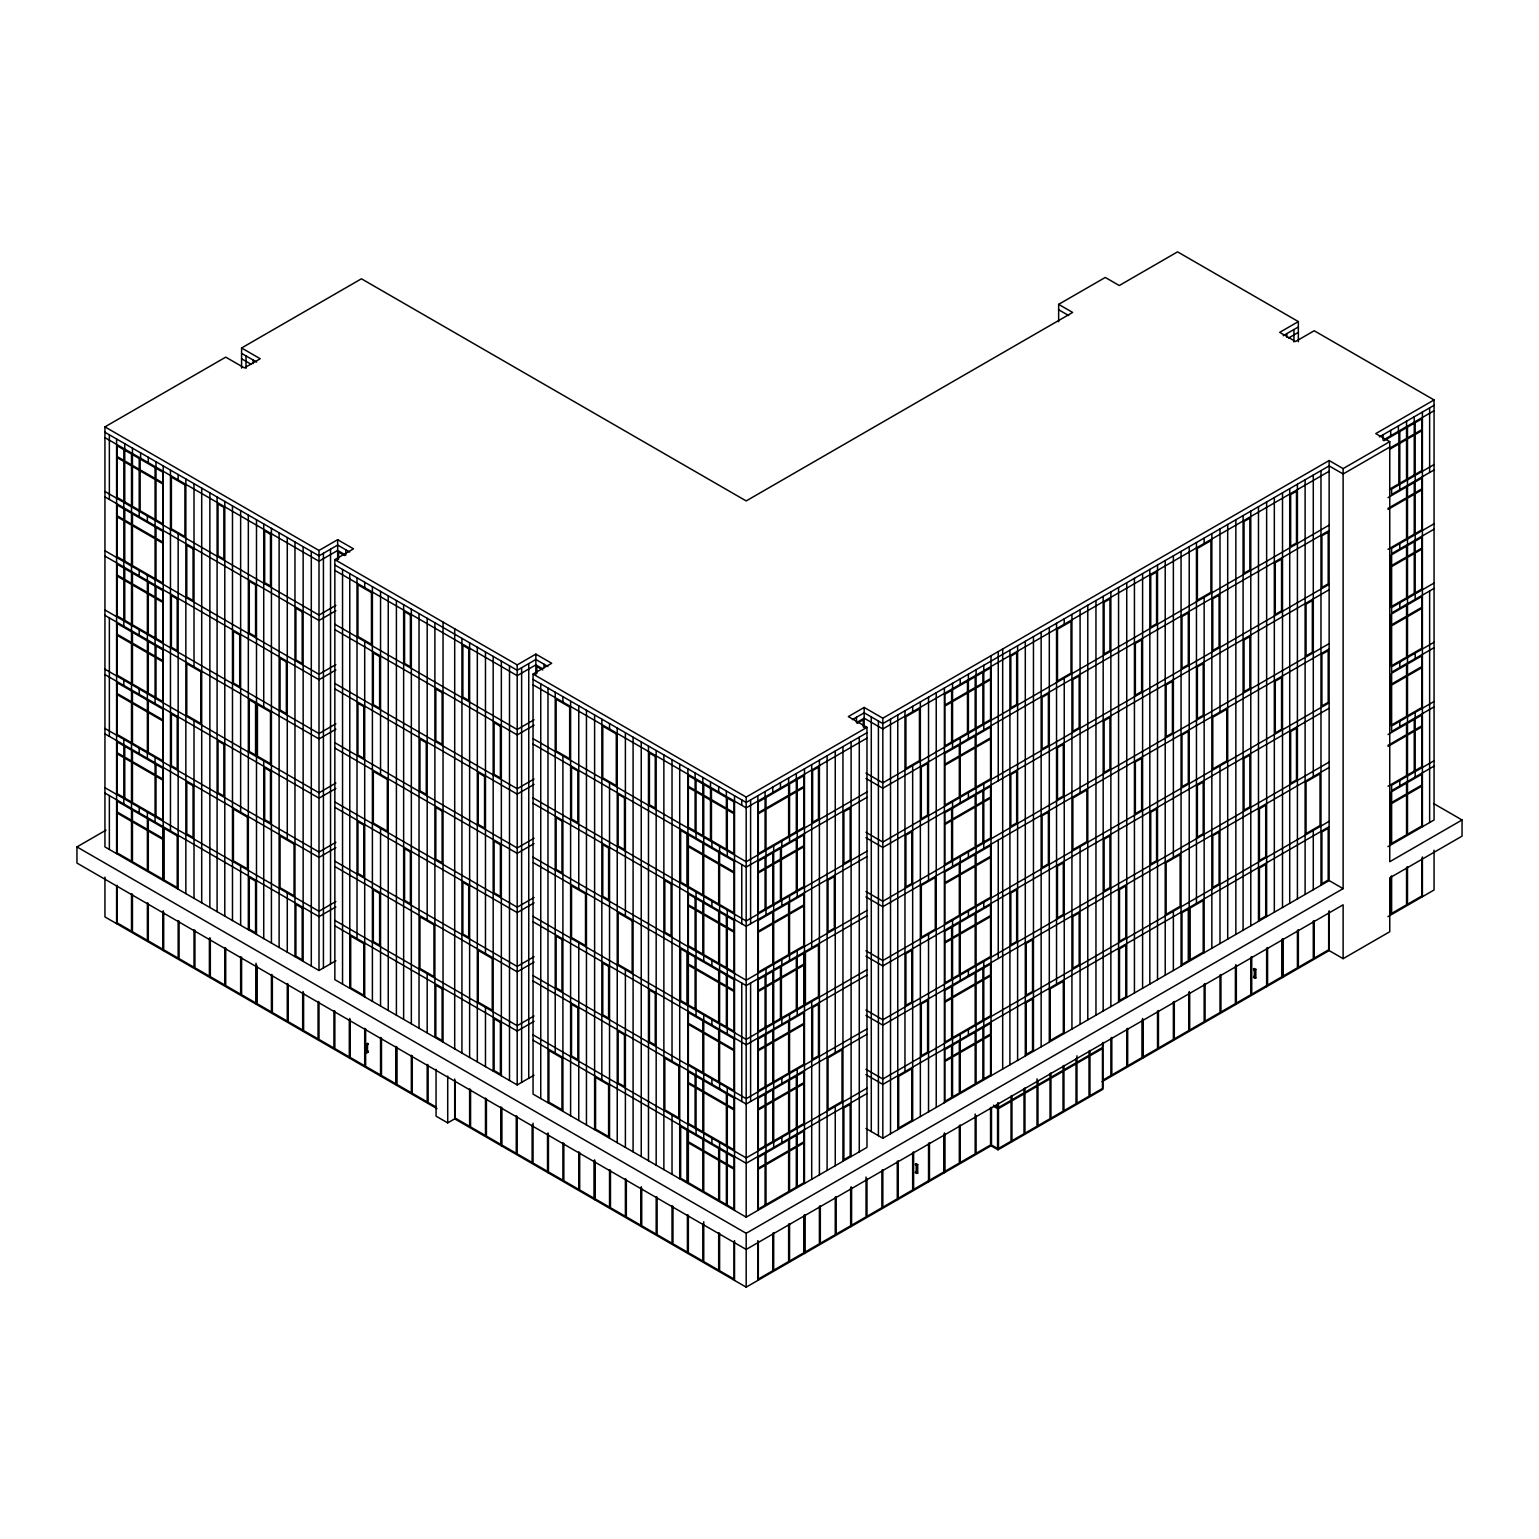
<?xml version="1.0" encoding="UTF-8"?>
<svg xmlns="http://www.w3.org/2000/svg" width="1539" height="1539" viewBox="0 0 1539 1539"><rect width="100%" height="100%" fill="white"/><g stroke="black" fill="none" stroke-linecap="round" stroke-linejoin="round"><path stroke-width="1.5" d="M335.868 960.759L318.996 970.493L104.941 846.912L104.941 426.88L225.714 357.144L244.374 367.898L260.226 358.76L241.585 347.987L241.585 368.11M241.585 347.987L361.434 278.79L746.184 500.925L1072.645 312.436L1058.64 304.356L1058.64 321.728M104.941 426.88L318.996 550.462L337.657 539.689L353.508 548.846L334.848 559.619L334.848 979.65L517.2 1084.937L534.071 1075.184M335.868 605.346L318.996 615.081L104.941 491.499M335.868 610.714L318.996 620.467L104.941 496.885M335.868 664.579L318.996 674.313L104.941 550.731M335.868 669.965L318.996 679.699L104.941 556.118M1102.039 1081.686L1329.138 950.583L1343.124 958.662L1343.124 904.797L746.184 1249.437L76.95 863.071L76.95 846.912L106.018 830.137M1058.64 304.356L1105.291 277.443L1119.276 285.523L1177.566 251.857L1298.358 321.593L1298.358 341.735M335.868 723.811L318.996 733.545L104.941 609.963M335.868 729.197L318.996 738.932L104.941 615.35M334.848 559.619L517.2 664.886L535.861 654.113L551.712 663.271L533.052 674.044L533.052 1094.094L746.184 1217.137L866.976 1147.401L866.976 727.351L848.316 716.597L864.168 707.44L882.828 718.213L1329.138 460.527L1343.124 468.606L1389.755 441.674L1389.755 861.725L1462.05 819.979L1462.05 836.139L1389.755 877.884L1389.755 931.73L1343.124 958.662M335.868 783.043L318.996 792.797L104.941 669.196M335.868 788.43L318.996 798.183L104.941 674.582M534.071 719.771L517.2 729.505L334.848 624.238M534.071 725.158L517.2 734.892L334.848 629.624M335.868 842.275L318.996 852.029L104.941 728.447M335.868 847.662L318.996 857.415L104.941 733.834M1298.358 321.593L1279.698 332.366L1295.549 341.523L1314.21 330.75L1434.059 399.948L1434.059 819.979L1387.947 846.623M1283.257 335.694L1298.358 326.98M1288.585 338.003L1298.358 332.366M534.071 779.003L517.2 788.757L334.848 683.47M534.071 784.39L517.2 794.143L334.848 688.856M335.868 901.527L318.996 911.261L104.941 787.679M335.868 906.913L318.996 916.648L104.941 793.066M534.071 838.236L517.2 847.989L334.848 742.702M534.071 843.622L517.2 853.376L334.848 748.089M534.071 897.487L517.2 907.221L334.848 801.954M534.071 902.874L517.2 912.608L334.848 807.321M852.394 719.617L864.168 712.826L882.828 723.58L1329.138 465.913L1343.124 473.993L1389.755 447.06M857.242 723.272L863.244 719.829L863.244 726.87M533.052 674.044L746.184 797.087L866.976 727.351M1434.059 399.948L1375.77 433.613L1389.755 441.674M866.976 732.737L746.184 802.473L533.052 679.43M1379.386 436.903L1434.059 405.334M866.976 738.124L746.184 807.86L533.052 684.817M1329.138 471.3L882.828 728.967L864.168 718.213L856.473 722.637L856.473 717.27M1384.927 439.096L1434.059 410.721M1383.927 440.731L1406.55 427.688L1406.55 438.442L1389.525 448.272M1389.525 449.35L1406.55 439.519L1406.55 479.379L1389.525 489.21M365.993 1044.058L368.244 1043.634L367.494 1044.923L365.993 1044.058L365.993 1052.676L368.244 1052.253L367.494 1050.945L368.244 1052.253M368.244 1043.634L366.744 1044.5L366.744 1053.099M365.993 1052.676L368.244 1051.387M534.071 956.719L517.2 966.454L334.848 861.186M534.071 962.106L517.2 971.84L334.848 866.572M866.976 791.989L746.184 861.725L533.052 738.662M1329.138 525.145L882.828 782.832L865.957 773.078M1434.059 464.566L1391.622 489.075L1391.622 494.461L1434.059 469.953M866.976 797.356L746.184 867.111L533.052 744.049M1329.138 530.532L882.828 788.218L865.957 778.465M1388.043 497.597L1406.55 486.92L1406.55 497.693L1388.043 508.37M1388.043 509.447L1406.55 498.771L1406.55 538.612L1388.043 549.308M534.071 1015.952L517.2 1025.705L334.848 920.418M534.071 1021.338L517.2 1031.072L334.848 925.805M866.976 851.221L746.184 920.957L533.052 797.914M1329.138 584.378L882.828 842.064L865.957 832.31M1434.059 523.799L1391.622 548.307L1391.622 553.694L1434.059 529.185M866.976 856.607L746.184 926.343L533.052 803.281M1329.138 589.764L882.828 847.45L865.957 837.697M436.056 1069.336L436.056 1116.16L447.714 1122.893L454.698 1118.853L746.184 1287.143L991.02 1145.786L998.022 1149.825L1102.944 1089.246L1102.944 1042.422M866.976 910.453L746.184 980.189L533.052 857.146M1329.138 643.629L882.828 901.296L865.957 891.562M1434.059 583.05L1391.622 607.539L1391.622 612.926L1434.059 588.417M866.976 915.84L746.184 985.576L533.052 862.533M1329.138 649.016L882.828 906.683L865.957 896.948M866.976 969.685L746.184 1039.421L533.052 916.378M1329.138 702.861L882.828 960.528L865.957 950.794M1434.059 642.282L1391.622 666.772L1391.622 672.158L1434.059 647.669M866.976 975.072L746.184 1044.808L533.052 921.765M1329.138 708.248L882.828 965.915L865.957 956.181M866.976 1028.918L746.184 1098.654L533.052 975.611M1329.138 762.094L882.828 1019.78L865.957 1010.026M1434.059 701.515L1391.622 726.023L1391.622 731.41L1434.059 706.901M866.976 1034.304L746.184 1104.04L533.052 980.997M1329.138 767.48L882.828 1025.147L865.957 1015.413M1388.043 734.545L1406.55 723.869L1406.55 734.642L1388.043 745.318M1388.043 746.396L1406.55 735.719L1406.55 775.56L1388.043 786.237M866.976 1088.169L746.184 1157.905L533.052 1034.843M1329.138 821.326L882.828 1079.012L865.957 1069.259M1434.059 760.747L1391.622 785.256L1391.622 790.642L1434.059 766.133M866.976 1093.556L746.184 1163.292L533.052 1040.229M1329.138 826.712L882.828 1084.399L865.957 1074.645M865.957 1128.491L882.828 1138.244L1329.138 880.577L1343.124 888.638L1343.124 468.606M76.95 846.912L746.184 1233.297L1343.124 888.638M917.706 1164.523L916.224 1165.389L915.474 1164.1L917.706 1164.523L917.706 1173.141L915.474 1172.718L916.224 1171.41L915.474 1172.718M1255.824 969.32L1254.323 970.186L1253.592 968.877L1255.824 969.32L1255.824 977.938L1253.592 977.496L1254.323 976.207L1253.592 977.496M915.474 1164.946L916.224 1163.657M1253.592 969.743L1254.323 968.454M928.536 1180.779L913.608 1189.397L913.608 1151.903M1102.617 1080.282L1110.869 1075.511L1110.869 1037.998M1266.635 985.576L1251.726 994.194L1251.726 956.681M1387.947 916.628L1434.059 889.984L1434.059 850.182M1058.64 309.743L1068.643 315.514M1433.502 803.493L1462.05 819.979M241.585 353.374L256.667 362.088M241.585 358.76L251.338 364.397M1253.592 968.877L1255.074 969.743L1255.074 978.362M1253.592 976.63L1255.824 977.938M349.661 552.001L337.657 545.075L318.996 555.848L104.941 432.267M547.865 666.445L535.861 659.5L517.2 670.273L334.848 565.005M541.978 668.426L535.861 664.886L517.2 675.659L334.848 570.392M344.582 555.541L338.58 552.078L338.58 559.119M542.786 669.965L536.784 666.502L536.784 673.563M104.941 437.634L318.996 561.235L337.657 550.462L345.813 555.175L345.813 549.789M993.501 1105.214L997.561 1107.541L997.561 1103.232M993.501 1106.291L997.561 1108.619L997.561 1148.479L991.482 1144.978L991.482 1107.464M915.474 1164.1L916.955 1164.946L916.955 1173.564M915.474 1171.852L917.706 1173.141M368.244 1044.5L367.494 1043.192M380.556 1074.972L365.628 1066.354L365.628 1028.841M436.383 1107.195L428.131 1102.443L428.131 1064.93M436.961 1108.619L104.941 916.917L104.941 877.115M1429.635 407.893L1429.635 472.511M1429.635 590.976L1429.635 822.538M1422.402 412.067L1422.402 826.712M1422.402 856.915L1422.402 896.718M1421.94 858.416L1421.94 895.91L1407.492 904.259L1407.492 866.765M1415.187 422.706L1415.187 433.479L1421.94 429.573L1421.94 418.8L1407.492 427.149L1407.492 437.903L1414.245 434.017L1414.245 423.244M1415.187 474.397L1415.187 434.556L1421.94 430.651L1421.94 470.492L1407.492 478.841L1407.492 438.981L1414.245 435.095L1414.245 474.935M1415.187 475.474L1415.187 480.861M1415.187 481.938L1415.187 492.711L1421.94 488.806L1421.94 478.033L1407.492 486.382L1407.492 497.155L1414.245 493.249L1414.245 482.477M1415.187 533.629L1415.187 493.788L1421.94 489.883L1421.94 529.724L1407.492 538.073L1407.492 498.232L1414.245 494.327L1414.245 534.168M1415.187 534.706L1415.187 540.093M1415.187 541.17L1415.187 551.943L1421.94 548.038L1421.94 537.265L1407.492 545.614L1407.492 556.387L1414.245 552.482L1414.245 541.709M1415.187 592.861L1415.187 553.02L1421.94 549.115L1421.94 588.956L1407.492 597.305L1407.492 557.464L1414.245 553.559L1414.245 593.4M1415.187 593.939L1415.187 599.325M1415.187 653.19L1415.187 658.577M1415.187 712.422L1415.187 717.809M1415.187 718.886L1415.187 729.659L1421.94 725.754L1421.94 714.981L1407.492 723.33L1407.492 734.103L1414.245 730.198L1414.245 719.425M1415.187 770.577L1415.187 730.736L1421.94 726.831L1421.94 766.672L1407.492 775.021L1407.492 735.18L1414.245 731.275L1414.245 771.116M1415.187 771.655L1415.187 777.041M1414.245 416.78L1414.245 422.167M1407.492 479.918L1407.492 485.304M1407.492 539.15L1407.492 544.537M1407.492 598.382L1407.492 603.769M1407.492 657.634L1407.492 663.001M1407.492 716.866L1407.492 722.253M1407.492 776.098L1407.492 781.485M1406.55 421.224L1406.55 426.611M1406.55 867.303L1406.55 904.797L1391.622 913.416L1391.622 875.922M1399.797 431.593L1399.797 442.347M1399.797 443.424L1399.797 483.284M1399.797 484.362L1399.797 489.748M1399.797 543.594L1399.797 548.981M1399.797 602.826L1399.797 608.213M1399.797 662.078L1399.797 667.445M1399.797 721.31L1399.797 726.697M1399.797 780.542L1399.797 785.929M1398.855 432.132L1398.855 442.886M1398.855 443.963L1398.855 483.823M1398.393 425.937L1398.393 431.324M1390.698 430.381L1390.698 435.749M1390.698 555.31L1390.698 566.083M1390.698 567.16L1390.698 607.001M1390.698 614.542L1390.698 625.315M1390.698 626.392L1390.698 666.233M1390.698 673.774L1390.698 684.547M1390.698 685.625L1390.698 725.485M1390.698 792.258L1390.698 803.031M1390.698 804.108L1390.698 843.949M1390.698 876.461L1390.698 913.954M1383.003 434.806L1383.003 440.192M1329.138 460.527L1329.138 880.577M1329.138 910.78L1329.138 950.583M1328.676 912.261L1328.676 949.775L1314.21 958.124L1314.21 920.611M1320.981 470.626L1320.981 885.291M1313.286 475.07L1313.286 776.637M1313.286 830.483L1313.286 889.715M1313.286 921.149L1313.286 958.662L1298.358 967.262L1298.358 929.768M1305.11 479.783L1305.11 894.428M1297.415 484.227L1297.415 898.872M1297.415 930.306L1297.415 967.8L1282.968 976.149L1282.968 938.655M1293.933 329.538L1293.933 341.947M1289.72 488.671L1289.72 903.316M1286.816 333.636L1286.816 337.233M1282.506 492.846L1282.506 907.491M1282.506 940.04L1282.506 977.496M1282.025 939.194L1282.025 976.688L1267.578 985.037L1267.578 947.543M1274.33 497.559L1274.33 912.204M1266.635 502.003L1266.635 916.648M1266.635 948.082L1266.635 986.653M1258.479 506.697L1258.479 921.361M1254.323 970.186L1254.323 977.073M1250.784 511.14L1250.784 925.805M1250.784 957.22L1250.784 994.733L1236.336 1003.082L1236.336 965.569M1243.089 515.584L1243.089 930.249M1235.855 519.759L1235.855 934.423M1235.855 964.626L1235.855 1004.428M1235.394 966.107L1235.394 1003.62L1220.946 1011.969L1220.946 974.456M1227.699 524.472L1227.699 939.136M1220.004 528.916L1220.004 712.018M1220.004 765.864L1220.004 943.58M1220.004 974.995L1220.004 1012.508L1205.075 1021.126L1205.075 983.613M1211.847 533.629L1211.847 948.293M1204.152 538.073L1204.152 543.459M1204.152 597.305L1204.152 952.737M1204.152 984.152L1204.152 1021.665L1189.685 1030.014L1189.685 992.501M1196.457 542.517L1196.457 903.316M1189.224 546.691L1189.224 961.336M1189.224 991.539L1189.224 1031.361M1188.762 993.04L1188.762 1030.553L1174.295 1038.883L1174.295 1001.389M1181.067 551.404L1181.067 966.05M1173.372 555.848L1173.372 857.415M1173.372 911.261L1173.372 970.493M1173.372 1001.927L1173.372 1039.421L1158.444 1048.04L1158.444 1010.546M1165.215 560.562L1165.215 975.207M1157.52 565.005L1157.52 979.65M1157.52 1011.085L1157.52 1048.578L1143.054 1056.927L1143.054 1019.434M1149.825 569.449L1149.825 984.094M1142.592 573.624L1142.592 988.269M1142.592 1018.472L1142.592 1058.274M1142.13 1019.972L1142.13 1057.466L1127.664 1065.815L1127.664 1028.302M1134.435 578.318L1134.435 992.982M1126.74 582.762L1126.74 997.426M1126.74 1028.841L1126.74 1066.354L1111.812 1074.972L1111.812 1037.459M1118.564 587.475L1118.564 1002.139M1110.869 591.919L1110.869 1006.583M1103.174 596.363L1103.174 1011.027M1102.482 1043.192L1102.482 1047.501L1089.958 1054.734L1089.958 1050.425M1095.96 600.537L1095.96 1015.201M1089.016 1050.964L1089.016 1055.273L1076.954 1062.256L1076.954 1055.792M1087.784 605.25L1087.784 1019.915M1080.089 609.694L1080.089 792.797M1080.089 846.642L1080.089 1024.358M1076.011 1058.486L1076.011 1062.795L1063.949 1069.759L1063.949 1065.45M1071.933 614.407L1071.933 1029.072M1064.238 618.851L1064.238 624.238M1064.238 678.083L1064.238 1033.496M1063.026 1065.988L1063.026 1070.298L1050.945 1077.262L1050.945 1072.952M1056.543 623.295L1056.543 984.094M1050.021 1073.491L1050.021 1077.8L1037.959 1084.764L1037.959 1080.455M1049.309 627.47L1049.309 1042.115M1041.153 632.183L1041.153 1046.828M1037.017 1078.839L1037.017 1085.303L1024.955 1092.267L1024.955 1087.958M1033.458 636.627L1033.458 1051.272M1025.301 641.34L1025.301 1055.985M1024.012 1088.496L1024.012 1092.805L1011.95 1099.769L1011.95 1095.46M1017.606 645.784L1017.606 1060.429M1011.027 1095.999L1011.027 1100.308L998.484 1107.541L998.484 1103.232M1009.911 650.208L1009.911 1064.873M1002.678 649.016L1002.678 1069.047M998.253 651.555L998.253 780.812M998.253 840.044L998.253 958.508M998.022 1103.001L998.022 1149.825M991.02 655.729L991.02 1075.78M991.02 1108.33L991.02 1145.786M990.558 1107.464L990.558 1144.978L976.092 1153.327L976.092 1115.813M983.787 665.29L983.787 670.677M983.787 671.754L983.787 682.527L990.558 678.622L990.558 667.849L976.092 676.198L976.092 686.971L982.863 683.066L982.863 672.293M983.787 723.465L983.787 683.605L990.558 679.699L990.558 719.559L976.092 727.889L976.092 688.048L982.863 684.143L982.863 724.003M983.787 724.523L983.787 729.909M983.787 783.774L983.787 789.161M983.787 790.238L983.787 800.992L990.558 797.106L990.558 786.333L976.092 794.682L976.092 805.436L982.863 801.53L982.863 790.777M983.787 841.929L983.787 802.069L990.558 798.183L990.558 838.024L976.092 846.373L976.092 806.513L982.863 802.608L982.863 842.468M983.787 843.006L983.787 848.393M983.787 902.239L983.787 907.625M983.787 961.471L983.787 966.858M983.787 967.935L983.787 978.708L990.558 974.803L990.558 964.03L976.092 972.379L976.092 983.152L982.863 979.246L982.863 968.473M983.787 1019.645L983.787 979.785L990.558 975.88L990.558 1015.74L976.092 1024.089L976.092 984.229L982.863 980.324L982.863 1020.184M983.787 1020.723L983.787 1026.109M983.787 1027.167L983.787 1037.94L990.558 1034.035L990.558 1023.281L976.092 1031.611L976.092 1042.384L982.863 1038.479L982.863 1027.706M983.787 1078.877L983.787 1039.017L990.558 1035.112L990.558 1074.972L976.092 1083.321L976.092 1043.461L982.863 1039.556L982.863 1079.416M976.092 669.734L976.092 675.121M976.092 728.967L976.092 734.353M976.092 788.218L976.092 793.605M976.092 847.45L976.092 852.837M976.092 906.683L976.092 912.069M976.092 965.915L976.092 971.301M976.092 1025.166L976.092 1030.534M975.168 1114.005L975.168 1153.865L960.24 1162.484L960.24 1124.971M968.397 674.178L968.397 679.565M968.397 680.642L968.397 691.415M968.397 692.492L968.397 732.333M968.397 733.41L968.397 738.797M968.397 792.662L968.397 798.048M968.397 851.894L968.397 857.281M968.397 911.126L968.397 916.513M968.397 970.359L968.397 975.745M968.397 1029.591L968.397 1034.977M967.473 681.181L967.473 691.954M967.473 693.031L967.473 732.872M960.24 678.891L960.24 684.278M960.24 738.124L960.24 743.51M960.24 797.375L960.24 802.742M960.24 856.607L960.24 861.994M960.24 915.84L960.24 921.226M960.24 975.072L960.24 980.458M960.24 1034.304L960.24 1039.691M959.316 1125.509L959.316 1163.022L944.85 1171.371L944.85 1133.858M952.545 683.335L952.545 688.722M952.545 689.799L952.545 700.572L975.168 687.51L975.168 676.737L944.85 694.243L944.85 705.016L951.621 701.111L951.621 690.338M952.545 741.49L952.545 701.649L975.168 688.587L975.168 728.428L944.85 745.934L944.85 706.093L951.621 702.188L951.621 742.029M952.545 742.567L952.545 747.954M952.545 801.8L952.545 807.186M952.545 808.264L952.545 819.037L975.168 805.974L975.168 795.221L944.85 812.707L944.85 823.48L951.621 819.575L951.621 808.802M952.545 859.974L952.545 820.114L975.168 807.052L975.168 846.912L944.85 864.418L944.85 824.558L951.621 820.653L951.621 860.513M952.545 861.051L952.545 866.438M952.545 920.284L952.545 925.67M952.545 926.747L952.545 937.52L959.316 933.615L959.316 922.842L944.85 931.191L944.85 941.964L951.621 938.059L951.621 927.286M952.545 978.438L952.545 938.598L959.316 934.692L959.316 974.533L944.85 982.882L944.85 943.041L951.621 939.136L951.621 978.977M952.545 979.516L952.545 984.902M952.545 985.98L952.545 996.753L975.168 983.69L975.168 972.917L944.85 990.423L944.85 1001.196L951.621 997.291L951.621 986.518M952.545 1037.671L952.545 997.83L975.168 984.768L975.168 1024.628L944.85 1042.115L944.85 1002.274L951.621 998.369L951.621 1038.209M952.545 1038.748L952.545 1044.135M952.545 1045.212L952.545 1055.985L959.316 1052.08L959.316 1041.307L944.85 1049.656L944.85 1060.429L951.621 1056.524L951.621 1045.751M952.545 1096.922L952.545 1057.062L959.316 1053.157L959.316 1093.017L944.85 1101.347L944.85 1061.506L951.621 1057.601L951.621 1097.461M944.388 688.048L944.388 1102.694M944.388 1132.916L944.388 1172.718M943.926 1134.397L943.926 1171.91L929.46 1180.24L929.46 1142.746M936.231 692.762L936.231 1107.407M928.536 697.205L928.536 880.289M928.536 934.154L928.536 1111.851M928.536 1143.285L928.536 1181.856M920.36 701.919L920.36 1116.564M916.224 1165.389L916.224 1172.276M912.665 706.363L912.665 711.749M912.665 765.595L912.665 1121.008M912.665 1152.442L912.665 1189.936L898.218 1198.285L898.218 1160.791M904.97 710.806L904.97 1071.606M897.756 714.981L897.756 1129.626M897.756 1162.176L897.756 1199.631M897.275 1161.329L897.275 1198.823L882.828 1207.172L882.828 1169.659M890.523 719.155L890.523 1133.801M882.828 718.213L882.828 1138.244M881.885 1170.198L881.885 1207.711L866.976 1216.329L866.976 1178.816M878.403 721.022L878.403 1135.686M871.286 716.924L871.286 1131.588M866.034 1177.008L866.034 1216.868L851.586 1225.217L851.586 1187.704M864.168 707.44L864.168 727.562M859.281 737.181L859.281 1151.845M851.105 741.894L851.105 1156.559M851.105 1186.761L851.105 1226.564M850.644 1188.243L850.644 1225.756L836.196 1234.105L836.196 1196.592M842.949 746.607L842.949 1161.272M835.254 751.051L835.254 1052.618M835.254 1106.464L835.254 1165.716M835.254 1197.13L835.254 1234.644L820.325 1243.262L820.325 1205.749M827.097 755.764L827.097 1170.429M819.402 760.208L819.402 1174.853M819.402 1206.287L819.402 1243.801L804.935 1252.13L804.935 1214.637M811.707 764.652L811.707 947.735M811.707 1001.6L811.707 1179.297M804.474 768.827L804.474 1183.472M804.474 1216.022L804.474 1253.477M804.012 1215.175L804.012 1252.669L789.545 1261.018L789.545 1223.524M797.24 779.465L797.24 790.238L804.012 786.333L804.012 775.56L789.545 783.909L789.545 794.663L796.317 790.777L796.317 780.004M797.24 831.156L797.24 791.315L804.012 787.41L804.012 827.251L789.545 835.6L789.545 795.74L796.317 791.854L796.317 831.695M797.24 832.233L797.24 837.62M797.24 838.697L797.24 849.47L804.012 845.565L804.012 834.792L773.694 852.298L773.694 863.071L796.317 850.009L796.317 839.236M797.24 890.388L797.24 850.548L804.012 846.642L804.012 886.483L773.694 903.989L773.694 864.149L796.317 851.086L796.317 890.927M797.24 891.466L797.24 896.852M797.24 950.698L797.24 956.085M797.24 957.162L797.24 967.935L804.012 964.03L804.012 953.257L773.694 970.763L773.694 981.536L796.317 968.473L796.317 957.7M797.24 1008.872L797.24 969.012L804.012 965.107L804.012 1004.967L773.694 1022.454L773.694 982.613L796.317 969.551L796.317 1009.411M797.24 1009.95L797.24 1015.336M797.24 1069.182L797.24 1074.568M797.24 1075.646L797.24 1086.419L804.012 1082.513L804.012 1071.74L789.545 1080.089L789.545 1090.862L796.317 1086.957L796.317 1076.184M797.24 1127.337L797.24 1087.496L804.012 1083.591L804.012 1123.432L789.545 1131.781L789.545 1091.94L796.317 1088.035L796.317 1127.875M797.24 1128.414L797.24 1133.801M797.24 1134.878L797.24 1145.651L804.012 1141.746L804.012 1130.973L789.545 1139.322L789.545 1150.095L796.317 1146.189L796.317 1135.416M797.24 1186.569L797.24 1146.728L804.012 1142.823L804.012 1182.664L789.545 1191.013L789.545 1151.172L796.317 1147.267L796.317 1187.108M796.317 773.54L796.317 778.926M789.545 836.677L789.545 842.064M789.545 895.91L789.545 901.296M789.545 955.142L789.545 960.528M789.545 1014.393L789.545 1019.78M789.545 1073.626L789.545 1079.012M789.545 1132.858L789.545 1138.244M788.622 777.984L788.622 783.37M788.622 1224.063L788.622 1261.557L773.694 1270.175L773.694 1232.681M781.85 841.121L781.85 846.508M781.85 900.353L781.85 905.74M781.85 959.586L781.85 964.972M781.85 1018.837L781.85 1024.205M781.85 1078.07L781.85 1083.456M781.85 1137.302L781.85 1142.688M781.389 847.854L781.389 858.627M781.389 859.705L781.389 899.546M781.389 966.319L781.389 977.092M781.389 978.169L781.389 1018.029M780.465 782.697L780.465 788.083M780.465 848.393L780.465 859.166M780.465 860.243L780.465 900.084M780.465 966.858L780.465 977.631M780.465 978.708L780.465 1018.568M773.694 845.834L773.694 851.221M773.694 905.067L773.694 910.453M773.694 964.299L773.694 969.685M773.694 1023.531L773.694 1028.918M773.694 1082.783L773.694 1088.169M773.694 1142.015L773.694 1147.401M772.77 787.141L772.77 792.527M772.77 1233.22L772.77 1270.714L758.304 1279.063L758.304 1241.55M765.999 797.491L765.999 808.264L788.622 795.201L788.622 784.448L758.304 801.934L758.304 812.707L765.075 808.802L765.075 798.029M765.999 849.201L765.999 809.341L788.622 796.279L788.622 836.139L758.304 853.645L758.304 813.785L765.075 809.88L765.075 849.74M765.999 850.278L765.999 855.665M765.999 856.742L765.999 867.515L772.77 863.61L772.77 852.837L758.304 861.186L758.304 871.94L765.075 868.034L765.075 857.281M765.999 908.433L765.999 868.573L772.77 864.687L772.77 904.528L758.304 912.877L758.304 873.017L765.075 869.112L765.075 908.972M765.999 909.511L765.999 914.897M765.999 968.743L765.999 974.129M765.999 975.207L765.999 985.98L772.77 982.074L772.77 971.301L758.304 979.65L758.304 990.423L765.075 986.518L765.075 975.745M765.999 1026.898L765.999 987.057L772.77 983.152L772.77 1022.993L758.304 1031.342L758.304 991.501L765.075 987.596L765.075 1027.436M765.999 1027.975L765.999 1033.362M765.999 1034.439L765.999 1045.212L772.77 1041.307L772.77 1030.534L758.304 1038.883L758.304 1049.656L765.075 1045.751L765.075 1034.977M765.999 1086.149L765.999 1046.289L772.77 1042.384L772.77 1082.244L758.304 1090.593L758.304 1050.733L765.075 1046.828L765.075 1086.688M765.999 1087.227L765.999 1092.613M765.999 1093.69L765.999 1104.444L772.77 1100.539L772.77 1089.785L758.304 1098.115L758.304 1108.888L765.075 1104.983L765.075 1094.229M765.999 1145.382L765.999 1105.521L772.77 1101.616L772.77 1141.476L758.304 1149.825L758.304 1109.965L765.075 1106.06L765.075 1145.92M765.999 1146.459L765.999 1151.845M765.999 1152.923L765.999 1163.696L788.622 1150.633L788.622 1139.86L758.304 1157.366L758.304 1168.139L765.075 1164.234L765.075 1153.461M765.999 1204.614L765.999 1164.773L788.622 1151.711L788.622 1191.552L758.304 1209.058L758.304 1169.217L765.075 1165.312L765.075 1205.152M765.075 791.585L765.075 796.952M757.842 795.74L757.842 1210.404M757.842 1240.607L757.842 1280.41M750.609 799.914L750.609 923.785M750.609 983.017L750.609 1101.482M746.184 797.087L746.184 1217.137M746.184 1233.297L746.184 1287.143M741.76 799.914L741.76 805.301M741.76 864.552L741.76 923.785M741.76 983.017L741.76 1101.482M734.526 795.74L734.526 1210.404M734.526 1240.607L734.526 1280.41M734.065 1241.55L734.065 1279.063L719.598 1270.714L719.598 1233.22M727.293 798.029L727.293 808.802L734.065 812.707L734.065 801.934L703.746 784.448L703.746 795.201L726.37 808.264L726.37 797.491M727.293 849.74L727.293 809.88L734.065 813.785L734.065 853.645L703.746 836.139L703.746 796.279L726.37 809.341L726.37 849.201M727.293 850.817L727.293 856.203M727.293 910.049L727.293 915.436M727.293 916.513L727.293 927.286L734.065 931.191L734.065 920.418L719.598 912.069L719.598 922.842L726.37 926.747L726.37 915.974M727.293 968.204L727.293 928.363L734.065 932.268L734.065 972.109L719.598 963.76L719.598 923.919L726.37 927.825L726.37 967.665M727.293 969.281L727.293 974.668M727.293 975.745L727.293 986.518L734.065 990.423L734.065 979.65L719.598 971.301L719.598 982.074L726.37 985.98L726.37 975.207M727.293 1027.436L727.293 987.596L734.065 991.501L734.065 1031.342L719.598 1022.993L719.598 983.152L726.37 987.057L726.37 1026.898M727.293 1028.514L727.293 1033.9M727.293 1087.765L727.293 1093.152M727.293 1094.229L727.293 1104.983L734.065 1108.888L734.065 1098.115L703.746 1080.628L703.746 1091.401L726.37 1104.444L726.37 1093.69M727.293 1145.92L727.293 1106.06L734.065 1109.965L734.065 1149.825L703.746 1132.319L703.746 1092.478L726.37 1105.521L726.37 1145.382M727.293 1146.997L727.293 1152.384M727.293 1153.461L727.293 1164.234L734.065 1168.139L734.065 1157.366L719.598 1149.017L719.598 1159.79L726.37 1163.696L726.37 1152.923M727.293 1205.152L727.293 1165.312L734.065 1169.217L734.065 1209.058L719.598 1200.709L719.598 1160.868L726.37 1164.773L726.37 1204.614M726.37 791.046L726.37 796.413M719.598 846.373L719.598 851.76M719.598 905.605L719.598 910.992M719.598 964.838L719.598 970.224M719.598 1024.07L719.598 1029.456M719.598 1083.321L719.598 1088.708M719.598 1142.554L719.598 1147.94M718.675 786.602L718.675 791.989M718.675 1232.681L718.675 1270.175L703.746 1261.557L703.746 1221.716M711.903 841.929L711.903 847.316M711.903 901.161L711.903 906.548M711.903 960.394L711.903 965.78M711.903 1019.645L711.903 1025.012M711.903 1078.877L711.903 1084.264M711.903 1138.11L711.903 1143.496M711.441 788.891L711.441 799.645M711.441 800.722L711.441 840.583M710.499 781.889L710.499 787.275M710.499 788.353L710.499 799.107M710.499 800.184L710.499 840.044M703.746 837.216L703.746 842.603M703.746 896.448L703.746 901.835M703.746 955.681L703.746 961.067M703.746 1014.932L703.746 1020.299M703.746 1074.164L703.746 1079.551M703.746 1133.397L703.746 1138.783M702.804 777.445L702.804 782.832M702.804 1223.524L702.804 1261.018L688.356 1252.669L688.356 1215.175M696.051 780.004L696.051 790.777L702.804 794.663L702.804 783.909L688.356 775.56L688.356 786.333L695.109 790.238L695.109 779.465M696.051 831.695L696.051 791.854L702.804 795.74L702.804 835.6L688.356 827.251L688.356 787.41L695.109 791.315L695.109 831.156M696.051 832.772L696.051 838.159M696.051 892.004L696.051 897.391M696.051 898.468L696.051 909.241L702.804 913.146L702.804 902.373L688.356 894.024L688.356 904.797L695.109 908.703L695.109 897.93M696.051 950.159L696.051 910.318L702.804 914.224L702.804 954.065L688.356 945.716L688.356 905.875L695.109 909.78L695.109 949.621M696.051 951.237L696.051 956.623M696.051 957.7L696.051 968.473L718.675 981.536L718.675 970.763L688.356 953.257L688.356 964.03L695.109 967.935L695.109 957.162M696.051 1009.411L696.051 969.551L718.675 982.613L718.675 1022.454L688.356 1004.967L688.356 965.107L695.109 969.012L695.109 1008.872M696.051 1010.488L696.051 1015.875M696.051 1069.72L696.051 1075.107M696.051 1076.184L696.051 1086.957L702.804 1090.862L702.804 1080.089L688.356 1071.74L688.356 1082.513L695.109 1086.419L695.109 1075.646M696.051 1127.875L696.051 1088.035L702.804 1091.94L702.804 1131.781L688.356 1123.432L688.356 1083.591L695.109 1087.496L695.109 1127.337M696.051 1128.953L696.051 1134.339M695.109 773.001L695.109 778.388M687.895 768.827L687.895 1183.472M687.895 1216.022L687.895 1253.477M687.414 1214.637L687.414 1252.13L672.966 1243.801L672.966 1206.287M679.719 764.114L679.719 1178.759M672.024 759.67L672.024 1061.237M672.024 1115.082L672.024 1174.315M672.024 1205.749L672.024 1243.262L657.115 1234.644L657.115 1197.13M663.867 754.956L663.867 1169.621M656.172 750.513L656.172 1165.177M656.172 1196.592L656.172 1234.105L641.725 1225.756L641.725 1188.243M648.477 746.069L648.477 1160.733M641.244 741.894L641.244 1156.559M641.244 1186.761L641.244 1226.564M640.782 1187.704L640.782 1225.217L626.335 1216.868L626.335 1179.355M633.087 737.181L633.087 1151.845M625.392 732.737L625.392 915.84M625.392 969.685L625.392 1147.401M625.392 1178.816L625.392 1216.329L610.464 1207.711L610.464 1170.198M617.235 728.024L617.235 1142.688M609.54 723.58L609.54 728.967M609.54 782.832L609.54 1138.244M609.54 1169.659L609.54 1207.172L595.074 1198.823L595.074 1161.329M601.845 719.155L601.845 1079.955M594.612 714.981L594.612 1129.626M594.612 1159.829L594.612 1199.631M594.15 1160.791L594.15 1198.285L579.684 1189.936L579.684 1152.442M586.455 710.268L586.455 1124.913M578.76 705.824L578.76 888.907M578.76 942.772L578.76 1120.469M578.76 1151.903L578.76 1189.397L563.832 1180.779L563.832 1143.285M570.603 701.111L570.603 1115.756M562.908 696.667L562.908 702.053M562.908 755.899L562.908 1111.312M562.908 1142.746L562.908 1180.24L548.442 1171.91L548.442 1134.397M555.213 692.223L555.213 1053.022M547.98 688.048L547.98 1102.694M547.98 1132.916L547.98 1172.718M547.518 1133.858L547.518 1171.371L533.052 1163.022L533.052 1123.162M544.017 664.213L544.017 667.811M540.747 683.874L540.747 1098.538M535.861 654.113L535.861 674.255M532.128 1124.971L532.128 1162.484L517.2 1153.865L517.2 1116.352M528.743 663.617L528.743 1078.262M521.625 667.714L521.625 1082.379M517.2 664.886L517.2 1084.937M516.258 1115.813L516.258 1153.327L501.81 1144.978L501.81 1107.464M509.505 665.829L509.505 1080.493M501.348 661.116L501.348 1075.78M501.348 1108.33L501.348 1145.786M500.868 1106.926L500.868 1144.439L486.42 1136.09L486.42 1098.577M493.173 656.403L493.173 1071.067M485.478 651.959L485.478 953.526M485.478 1007.391L485.478 1066.623M485.478 1098.038L485.478 1135.551L470.568 1126.933L470.568 1089.439M477.321 647.265L477.321 1061.91M469.626 642.821L469.626 1057.466M469.626 1088.9L469.626 1126.394L455.178 1118.045L455.178 1080.551M461.931 638.377L461.931 1053.022M454.698 628.816L454.698 1048.848M454.698 1079.051L454.698 1118.853M447.714 1076.069L447.714 1122.893M443.04 622.083L443.04 1042.115M434.883 622.756L434.883 1037.401M427.188 618.312L427.188 919.88M427.188 973.725L427.188 1032.958M427.188 1064.392L427.188 1101.905L412.26 1093.286L412.26 1055.773M419.031 613.599L419.031 1028.264M411.336 609.155L411.336 1023.82M411.336 1055.235L411.336 1092.748L396.87 1084.399L396.87 1046.886M403.641 604.712L403.641 1019.376M396.408 600.537L396.408 1015.201M396.408 1047.732L396.408 1085.207M395.946 1046.347L395.946 1083.86L381.48 1075.511L381.48 1037.998M388.251 595.824L388.251 1010.488M380.556 591.38L380.556 774.483M380.556 828.328L380.556 1006.044M380.556 1037.459L380.556 1076.05M372.4 586.667L372.4 1001.331M367.494 1044.923L367.494 1051.81M364.705 582.223L364.705 587.609M364.705 641.474L364.705 996.887M364.705 1028.302L364.705 1065.815L350.238 1057.466L350.238 1019.972M357.01 577.798L357.01 938.598M349.776 573.624L349.776 988.269M349.776 1018.472L349.776 1058.274M349.315 1019.434L349.315 1056.927L334.848 1048.578L334.848 1011.085M342.543 569.449L342.543 984.094M337.657 539.689L337.657 559.83M333.925 1010.546L333.925 1048.04L318.996 1039.421L318.996 1001.927M330.539 549.173L330.539 963.837M323.421 553.29L323.421 967.935M318.996 550.462L318.996 970.493M318.054 1001.389L318.054 1038.883L303.606 1030.553L303.606 993.04M311.301 551.404L311.301 966.05M303.145 546.691L303.145 961.336M303.145 991.539L303.145 1031.361M302.664 992.501L302.664 1030.014L288.216 1021.665L288.216 984.152M294.969 541.978L294.969 956.642M287.274 537.534L287.274 839.101M287.274 892.947L287.274 952.199M287.274 983.613L287.274 1021.126L272.365 1012.508L272.365 974.995M279.117 532.821L279.117 947.485M271.422 528.377L271.422 943.041M271.422 974.456L271.422 1011.969L256.975 1003.62L256.975 966.107M263.727 523.933L263.727 707.036M263.727 760.882L263.727 938.598M256.494 519.759L256.494 934.423M256.494 964.626L256.494 1004.428M256.032 963.222L256.032 1003.082L241.585 994.733L241.585 957.22M253.127 360.03L253.127 363.627M248.337 515.046L248.337 929.71M246.009 355.932L246.009 368.34M240.642 510.602L240.642 812.169M240.642 866.034L240.642 925.266M240.642 956.681L240.642 994.194L225.714 985.576L225.714 948.082M232.485 505.908L232.485 920.553M224.79 501.464L224.79 916.109M224.79 947.543L224.79 985.037L210.324 976.688L210.324 939.194M217.095 497.02L217.095 911.665M209.862 492.846L209.862 907.491M209.862 937.693L209.862 977.496M209.4 938.655L209.4 976.149L194.934 967.8L194.934 930.306M201.705 488.132L201.705 902.777M194.01 483.688L194.01 666.772M194.01 720.637L194.01 898.334M194.01 929.768L194.01 967.262L179.082 958.662L179.082 921.149M185.853 478.975L185.853 893.62M178.158 474.531L178.158 479.918M178.158 533.764L178.158 889.176M178.158 920.611L178.158 958.124L163.692 949.775L163.692 912.261M170.463 470.088L170.463 830.887M163.23 465.913L163.23 880.577M163.23 910.78L163.23 950.583M162.768 911.723L162.768 949.236L148.302 940.887L148.302 903.374M155.997 461.738L155.997 467.125M155.997 468.202L155.997 478.975L162.768 482.88L162.768 472.107L132.45 454.601L132.45 465.374L155.073 478.437L155.073 467.664M155.997 519.893L155.997 480.053L162.768 483.958L162.768 523.799L132.45 506.312L132.45 466.452L155.073 479.514L155.073 519.355M155.997 527.435L155.997 538.208L162.768 542.113L162.768 531.34L132.45 513.834L132.45 524.607L155.073 537.669L155.073 526.896M155.997 579.145L155.997 539.285L162.768 543.19L162.768 583.05L132.45 565.544L132.45 525.684L155.073 538.746L155.073 578.606M155.997 586.667L155.997 597.44L162.768 601.345L162.768 590.572L148.302 582.242L148.302 592.996L155.073 596.901L155.073 586.128M155.997 638.377L155.997 598.517L162.768 602.422L162.768 642.282L148.302 633.933L148.302 594.073L155.073 597.978L155.073 637.839M155.997 645.918L155.997 656.691L162.768 660.577L162.768 649.824L148.302 641.474L148.302 652.247L155.073 656.153L155.073 645.38M155.997 697.609L155.997 657.769L162.768 661.655L162.768 701.515L148.302 693.166L148.302 653.325L155.073 657.23L155.073 697.071M155.997 764.383L155.997 775.156L162.768 779.061L162.768 768.288L132.45 750.782L132.45 761.555L155.073 774.617L155.073 763.844M155.997 816.074L155.997 776.233L162.768 780.138L162.768 819.979L132.45 802.492L132.45 762.632L155.073 775.694L155.073 815.535M155.073 520.432L155.073 525.819M155.073 579.684L155.073 585.051M155.073 638.916L155.073 644.302M155.073 698.148L155.073 703.535M155.073 757.38L155.073 762.767M155.073 816.613L155.073 821.999M148.302 457.295L148.302 462.681M147.378 515.988L147.378 521.375M147.378 575.24L147.378 580.626M147.378 634.472L147.378 639.858M147.378 693.704L147.378 699.091M147.378 752.937L147.378 758.323M147.378 812.169L147.378 817.555M147.378 902.835L147.378 940.348L132.45 931.73L132.45 894.217M140.607 452.851L140.607 458.237M140.145 459.045L140.145 469.818M140.145 470.896L140.145 510.736M139.203 458.507L139.203 469.28M139.203 470.357L139.203 510.198M139.203 511.275L139.203 516.662M139.203 570.527L139.203 575.913M139.203 629.759L139.203 635.145M139.203 688.991L139.203 694.378M139.203 748.223L139.203 753.61M139.203 807.475L139.203 812.842M132.45 448.138L132.45 453.524M131.508 506.85L131.508 512.218M131.508 566.083L131.508 571.469M131.508 625.315L131.508 630.701M131.508 684.547L131.508 689.934M131.508 743.779L131.508 749.166M131.508 803.031L131.508 808.417M131.508 893.678L131.508 931.191L117.06 922.842L117.06 885.329M124.755 443.694L124.755 449.08M124.755 450.158L124.755 460.93L131.508 464.836L131.508 454.063L117.06 445.714L117.06 456.487L123.813 460.392L123.813 449.619M124.755 501.868L124.755 462.008L131.508 465.913L131.508 505.773L117.06 497.424L117.06 457.564L123.813 461.469L123.813 501.329M124.755 509.409L124.755 520.163L131.508 524.068L131.508 513.295L117.06 504.965L117.06 515.719L123.813 519.624L123.813 508.87M124.755 561.1L124.755 521.24L131.508 525.145L131.508 565.005L117.06 556.656L117.06 516.796L123.813 520.701L123.813 560.562M124.755 568.641L124.755 579.414L131.508 583.319L131.508 572.546L117.06 564.197L117.06 574.97L123.813 578.876L123.813 568.103M124.755 620.332L124.755 580.492L131.508 584.397L131.508 624.238L117.06 615.889L117.06 576.048L123.813 579.953L123.813 619.794M124.755 746.338L124.755 757.111L131.508 761.016L131.508 750.243L117.06 741.894L117.06 752.667L123.813 756.572L123.813 745.799M124.755 798.048L124.755 758.188L131.508 762.094L131.508 801.954L117.06 793.605L117.06 753.744L123.813 757.65L123.813 797.51M123.813 502.407L123.813 507.793M123.813 561.639L123.813 567.025M123.813 620.871L123.813 626.258M123.813 680.103L123.813 685.49M123.813 739.336L123.813 744.722M123.813 798.587L123.813 803.974M116.598 438.981L116.598 853.645M116.598 886.195L116.598 923.65M109.365 434.806L109.365 499.444M109.365 617.909L109.365 736.392M109.365 795.625L109.365 849.47M818.459 767.211L812.63 770.577L812.63 822.268L818.459 818.902L818.459 767.211M919.437 708.921L905.913 716.732L905.913 768.423L919.437 760.612L919.437 708.921M1016.663 652.767L1010.834 656.133L1010.834 707.844L1016.663 704.477L1016.663 652.767M1071.009 621.41L1057.485 629.22L1057.485 680.911L1071.009 673.101L1071.009 621.41M1109.946 598.921L1104.117 602.288L1104.117 653.979L1109.946 650.631L1109.946 598.921M1156.578 572.008L1150.749 575.374L1150.749 627.066L1156.578 623.699L1156.578 572.008M1210.904 540.631L1197.38 548.442L1197.38 600.133L1210.904 592.323L1210.904 540.631M1249.86 518.143L1244.031 521.509L1244.031 573.22L1249.86 569.853L1249.86 518.143M1296.492 491.23L1290.663 494.596L1290.663 546.287L1296.492 542.921L1296.492 491.23M850.182 808.129L843.891 811.765L843.891 863.475L850.182 859.839L850.182 808.129M927.594 763.44L921.303 767.076L921.303 818.767L927.594 815.131L927.594 763.44M959.316 745.126L944.85 753.475L944.85 764.248L959.316 755.899L959.316 745.126M975.168 735.969L960.24 744.587L960.24 755.36L975.168 746.742L975.168 735.969M990.558 727.081L976.092 735.43L976.092 746.203L990.558 737.854L990.558 727.081M1048.386 693.704L1042.095 697.34L1042.095 749.031L1048.386 745.395L1048.386 693.704M1079.166 675.929L1072.875 679.565L1072.875 731.256L1079.166 727.62L1079.166 675.929M1141.649 639.858L1135.359 643.494L1135.359 695.186L1141.649 691.55L1141.649 639.858M1188.3 612.926L1181.99 616.562L1181.99 668.253L1188.3 664.617L1188.3 612.926M1219.08 595.151L1212.77 598.786L1212.77 650.497L1219.08 646.861L1219.08 595.151M1281.564 559.08L1275.273 562.716L1275.273 614.407L1281.564 610.771L1281.564 559.08M1328.195 532.148L1321.905 535.784L1321.905 587.475L1328.195 583.858L1328.195 532.148M959.316 756.976L944.85 765.325L944.85 805.166L959.316 796.836L959.316 756.976M975.168 747.819L960.24 756.438L960.24 796.298L975.168 787.679L975.168 747.819M990.558 738.932L976.092 747.281L976.092 787.141L990.558 778.792L990.558 738.932M772.77 912.069L758.304 920.418L758.304 931.191L772.77 922.842L772.77 912.069M788.622 902.912L773.694 911.53L773.694 922.303L788.622 913.685L788.622 902.912M804.012 894.024L789.545 902.373L789.545 913.146L804.012 904.797L804.012 894.024M834.33 876.518L828.02 880.154L828.02 931.865L834.33 928.229L834.33 876.518M911.742 831.829L905.913 835.196L905.913 886.887L911.742 883.521L911.742 831.829M1016.663 771.251L1010.834 774.617L1010.834 826.308L1016.663 822.942L1016.663 771.251M1063.314 744.318L1057.485 747.685L1057.485 799.395L1063.314 796.029L1063.314 744.318M1109.946 717.405L1104.117 720.771L1104.117 772.463L1109.946 769.096L1109.946 717.405M1172.429 681.315L1166.139 684.951L1166.139 736.642L1172.429 733.006L1172.429 681.315M1203.209 663.54L1197.38 666.906L1197.38 718.617L1203.209 715.25L1203.209 663.54M1249.86 636.627L1244.031 639.993L1244.031 691.684L1249.86 688.318L1249.86 636.627M1312.344 600.537L1306.053 604.173L1306.053 655.883L1312.344 652.247L1312.344 600.537M1406.55 546.153L1391.622 554.771L1391.622 565.544L1406.55 556.926L1406.55 546.153M772.77 923.919L758.304 932.268L758.304 972.109L772.77 963.76L772.77 923.919M788.622 914.762L773.694 923.381L773.694 963.222L788.622 954.603L788.622 914.762M804.012 905.875L789.545 914.224L789.545 954.065L804.012 945.716L804.012 905.875M1406.55 558.003L1391.622 566.621L1391.622 606.462L1406.55 597.844L1406.55 558.003M818.459 944.927L805.416 952.449L805.416 1004.159L818.459 996.618L818.459 944.927M935.289 877.461L921.303 885.541L921.303 937.251L935.289 929.171L935.289 877.461M959.316 863.61L944.85 871.959L944.85 882.713L959.316 874.383L959.316 863.61M975.168 854.453L960.24 863.071L960.24 873.844L975.168 865.226L975.168 854.453M990.558 845.565L976.092 853.914L976.092 864.687L990.558 856.338L990.558 845.565M1048.386 812.169L1042.095 815.805L1042.095 867.515L1048.386 863.879L1048.386 812.169M1086.861 789.969L1072.875 798.048L1072.875 849.74L1086.861 841.66L1086.861 789.969M1141.649 758.323L1135.359 761.959L1135.359 813.65L1141.649 810.014L1141.649 758.323M1188.3 731.391L1181.99 735.026L1181.99 786.737L1188.3 783.101L1188.3 731.391M1226.775 709.19L1212.77 717.27L1212.77 768.961L1226.775 760.882L1226.775 709.19M1281.564 677.545L1275.273 681.181L1275.273 732.891L1281.564 729.255L1281.564 677.545M1328.195 650.631L1321.905 654.267L1321.905 705.959L1328.195 702.323L1328.195 650.631M1406.55 605.385L1391.622 614.003L1391.622 624.776L1406.55 616.158L1406.55 605.385M1421.94 596.497L1407.492 604.846L1407.492 615.619L1421.94 607.27L1421.94 596.497M959.316 875.441L944.85 883.79L944.85 923.65L959.316 915.301L959.316 875.441M975.168 866.303L960.24 874.902L960.24 914.762L975.168 906.144L975.168 866.303M990.558 857.415L976.092 865.764L976.092 905.605L990.558 897.256L990.558 857.415M1406.55 617.235L1391.622 625.854L1391.622 665.694L1406.55 657.095L1406.55 617.235M1421.94 608.347L1407.492 616.697L1407.492 656.557L1421.94 648.208L1421.94 608.347M788.622 1021.377L773.694 1029.995L773.694 1040.768L788.622 1032.15L788.622 1021.377M804.012 1012.508L789.545 1020.838L789.545 1031.611L804.012 1023.262L804.012 1012.508M818.459 1004.159L812.63 1007.526L812.63 1059.217L818.459 1055.85L818.459 1004.159M911.742 950.294L905.913 953.661L905.913 1005.371L911.742 1002.004L911.742 950.294M975.168 913.685L960.24 922.303L960.24 933.076L975.168 924.458L975.168 913.685M990.558 904.797L976.092 913.146L976.092 923.919L990.558 915.57L990.558 904.797M1016.663 889.715L1010.834 893.082L1010.834 944.792L1016.663 941.426L1016.663 889.715M1063.314 862.802L1057.485 866.168L1057.485 917.86L1063.314 914.493L1063.314 862.802M1109.946 835.869L1104.117 839.236L1104.117 890.927L1109.946 887.561L1109.946 835.869M1156.578 808.937L1150.749 812.303L1150.749 864.014L1156.578 860.647L1156.578 808.937M1203.209 782.024L1197.38 785.39L1197.38 837.081L1203.209 833.715L1203.209 782.024M1249.86 755.091L1244.031 758.458L1244.031 810.149L1249.86 806.802L1249.86 755.091M1296.492 728.178L1290.663 731.544L1290.663 783.236L1296.492 779.869L1296.492 728.178M1406.55 664.617L1391.622 673.236L1391.622 684.009L1406.55 675.39L1406.55 664.617M1421.94 655.749L1407.492 664.078L1407.492 674.852L1421.94 666.502L1421.94 655.749M788.622 1033.227L773.694 1041.845L773.694 1081.705L788.622 1073.087L788.622 1033.227M804.012 1024.339L789.545 1032.688L789.545 1072.548L804.012 1064.199L804.012 1024.339M975.168 925.535L960.24 934.154L960.24 973.995L975.168 965.376L975.168 925.535M990.558 916.648L976.092 924.997L976.092 964.838L990.558 956.489L990.558 916.648M1406.55 676.467L1391.622 685.086L1391.622 724.946L1406.55 716.328L1406.55 676.467M1421.94 667.58L1407.492 675.929L1407.492 715.789L1421.94 707.44L1421.94 667.58M788.622 1080.628L773.694 1089.246L773.694 1100L788.622 1091.401L788.622 1080.628M842.025 1049.79L828.02 1057.87L828.02 1109.561L842.025 1101.482L842.025 1049.79M927.594 1000.388L921.303 1004.024L921.303 1055.716L927.594 1052.08L927.594 1000.388M1032.534 939.81L1026.224 943.445L1026.224 995.137L1032.534 991.501L1032.534 939.81M1079.166 912.877L1072.875 916.513L1072.875 968.204L1079.166 964.568L1079.166 912.877M1125.798 885.945L1119.507 889.58L1119.507 941.291L1125.798 937.655L1125.798 885.945M1180.124 854.587L1166.139 862.667L1166.139 914.358L1180.124 906.279L1180.124 854.587M1219.08 832.099L1212.77 835.735L1212.77 887.426L1219.08 883.79L1219.08 832.099M1265.712 805.186L1259.421 808.802L1259.421 860.513L1265.712 856.877L1265.712 805.186M1320.039 773.809L1306.053 781.889L1306.053 833.58L1320.039 825.5L1320.039 773.809M788.622 1092.478L773.694 1101.078L773.694 1140.938L788.622 1132.319L788.622 1092.478M850.182 1104.309L843.891 1107.945L843.891 1159.656L850.182 1156.02L850.182 1104.309M911.742 1068.778L898.68 1076.319L898.68 1128.01L911.742 1120.469L911.742 1068.778M975.168 1032.15L960.24 1040.768L960.24 1051.541L975.168 1042.923L975.168 1032.15M1032.534 999.042L1026.224 1002.678L1026.224 1054.369L1032.534 1050.733L1032.534 999.042M1063.314 981.266L1050.252 988.808L1050.252 1040.499L1063.314 1032.958L1063.314 981.266M1125.798 945.196L1119.507 948.832L1119.507 1000.523L1125.798 996.887L1125.798 945.196M1188.3 909.107L1181.99 912.742L1181.99 964.434L1188.3 960.798L1188.3 909.107M1203.209 900.488L1190.166 908.029L1190.166 959.72L1203.209 952.199L1203.209 900.488M1265.712 864.418L1259.421 868.054L1259.421 919.745L1265.712 916.109L1265.712 864.418M1328.195 828.328L1321.905 831.964L1321.905 883.675L1328.195 880.039L1328.195 828.328M1406.55 783.101L1391.622 791.719L1391.622 802.492L1406.55 793.874L1406.55 783.101M1421.94 774.213L1407.492 782.562L1407.492 793.335L1421.94 784.986L1421.94 774.213M975.168 1044L960.24 1052.618L960.24 1092.478L975.168 1083.86L975.168 1044M1406.55 794.951L1391.622 803.57L1391.622 843.41L1406.55 834.792L1406.55 794.951M1421.94 786.063L1407.492 794.413L1407.492 834.253L1421.94 825.904L1421.94 786.063M1011.027 1101.385L998.484 1108.619L998.484 1148.479L1011.027 1141.245L1011.027 1101.385M1024.012 1093.883L1011.95 1100.847L1011.95 1140.707L1024.012 1133.743L1024.012 1093.883M1037.017 1086.38L1024.955 1093.344L1024.955 1133.204L1037.017 1126.221L1037.017 1086.38M1050.021 1078.877L1037.959 1085.841L1037.959 1125.682L1050.021 1118.718L1050.021 1078.877M1063.026 1071.375L1050.945 1078.339L1050.945 1118.18L1063.026 1111.216L1063.026 1071.375M1076.011 1063.872L1063.949 1070.836L1063.949 1110.677L1076.011 1103.713L1076.011 1063.872M1089.016 1056.35L1076.954 1063.334L1076.954 1103.174L1089.016 1096.21L1089.016 1056.35M1102.482 1048.578L1089.958 1055.812L1089.958 1095.672L1102.482 1088.439L1102.482 1048.578M184.911 484.9L171.387 477.09L171.387 528.781L184.911 536.592L184.911 484.9M223.848 507.37L218.019 504.023L218.019 555.714L223.848 559.08L223.848 507.37M270.498 534.302L264.67 530.936L264.67 582.627L270.498 585.993L270.498 534.302M371.457 592.592L357.933 584.782L357.933 636.492L371.457 644.302L371.457 592.592M410.394 615.081L404.565 611.714L404.565 663.405L410.394 666.772L410.394 615.081M468.702 648.746L462.873 645.38L462.873 697.071L468.702 700.437L468.702 648.746M569.661 707.036L556.137 699.225L556.137 750.917L569.661 758.727L569.661 707.036M616.293 733.949L602.769 726.139L602.769 777.849L616.293 785.659L616.293 733.949M655.248 756.438L649.42 753.071L649.42 804.762L655.248 808.129L655.248 756.438M193.068 548.846L186.777 545.21L186.777 596.901L193.068 600.537L193.068 548.846M255.57 584.916L249.28 581.3L249.28 632.991L255.57 636.627L255.57 584.916M302.202 611.849L295.911 608.213L295.911 659.904L302.202 663.54L302.202 611.849M379.614 656.537L373.323 652.902L373.323 704.612L379.614 708.248L379.614 656.537M442.116 692.627L435.826 688.991L435.826 740.682L442.116 744.318L442.116 692.627M500.406 726.273L494.115 722.657L494.115 774.348L500.406 777.984L500.406 726.273M577.818 770.981L571.527 767.345L571.527 819.037L577.818 822.672L577.818 770.981M624.468 797.895L618.159 794.278L618.159 845.969L624.468 849.605L624.468 797.895M686.952 833.984L680.661 830.348L680.661 882.039L686.952 885.675L686.952 833.984M702.804 843.141L688.356 834.792L688.356 845.565L702.804 853.914L702.804 843.141M718.675 852.298L703.746 843.68L703.746 854.453L718.675 863.071L718.675 852.298M734.065 861.186L719.598 852.837L719.598 863.61L734.065 871.94L734.065 861.186M702.804 854.991L688.356 846.642L688.356 886.483L702.804 894.832L702.804 854.991M718.675 864.149L703.746 855.53L703.746 895.371L718.675 903.989L718.675 864.149M734.065 873.017L719.598 864.687L719.598 904.528L734.065 912.877L734.065 873.017M147.378 581.704L132.45 573.085L132.45 583.858L147.378 592.457L147.378 581.704M177.216 598.921L171.387 595.555L171.387 647.265L177.216 650.631L177.216 598.921M239.718 635.011L233.409 631.375L233.409 683.066L239.718 686.702L239.718 635.011M286.35 661.924L280.06 658.288L280.06 709.998L286.35 713.634L286.35 661.924M363.762 706.632L357.933 703.265L357.933 754.956L363.762 758.323L363.762 706.632M426.265 742.702L419.955 739.066L419.955 790.777L426.265 794.413L426.265 742.702M484.554 776.368L478.263 772.732L478.263 824.423L484.554 828.059L484.554 776.368M561.966 821.057L556.137 817.69L556.137 869.4L561.966 872.767L561.966 821.057M608.598 847.989L602.769 844.622L602.769 896.314L608.598 899.68L608.598 847.989M671.1 884.059L664.81 880.423L664.81 932.134L671.1 935.77L671.1 884.059M718.675 911.53L703.746 902.912L703.746 913.685L718.675 922.303L718.675 911.53M147.378 593.535L132.45 584.935L132.45 624.776L147.378 633.395L147.378 593.535M718.675 923.381L703.746 914.762L703.746 954.603L718.675 963.222L718.675 923.381M131.508 631.779L117.06 623.43L117.06 634.203L131.508 642.552L131.508 631.779M147.378 640.936L132.45 632.317L132.45 643.09L147.378 651.709L147.378 640.936M200.763 671.754L186.777 663.675L186.777 715.385L200.763 723.465L200.763 671.754M255.57 703.4L249.28 699.764L249.28 751.455L255.57 755.091L255.57 703.4M270.498 712.018L257.436 704.477L257.436 756.168L270.498 763.71L270.498 712.018M387.309 779.465L373.323 771.385L373.323 823.076L387.309 831.156L387.309 779.465M442.116 811.091L435.826 807.456L435.826 859.166L442.116 862.802L442.116 811.091M500.406 844.757L494.115 841.121L494.115 892.812L500.406 896.448L500.406 844.757M585.513 893.89L571.527 885.81L571.527 937.52L585.513 945.6L585.513 893.89M632.163 920.822L618.159 912.742L618.159 964.434L632.163 972.513L632.163 920.822M686.952 952.449L680.661 948.813L680.661 1000.523L686.952 1004.159L686.952 952.449M131.508 643.629L117.06 635.28L117.06 675.121L131.508 683.47L131.508 643.629M147.378 652.786L132.45 644.168L132.45 684.009L147.378 692.627L147.378 652.786M131.508 691.011L117.06 682.662L117.06 693.435L131.508 701.784L131.508 691.011M147.378 700.168L132.45 691.55L132.45 702.323L147.378 710.941L147.378 700.168M162.768 709.056L148.302 700.707L148.302 711.48L162.768 719.829L162.768 709.056M177.216 717.405L171.387 714.038L171.387 765.729L177.216 769.096L177.216 717.405M223.848 744.318L218.019 740.952L218.019 792.662L223.848 796.029L223.848 744.318M270.498 771.251L264.67 767.884L264.67 819.575L270.498 822.942L270.498 771.251M363.762 825.096L357.933 821.73L357.933 873.44L363.762 876.807L363.762 825.096M410.394 852.029L404.565 848.662L404.565 900.353L410.394 903.72L410.394 852.029M468.702 885.675L462.873 882.309L462.873 934.019L468.702 937.386L468.702 885.675M561.966 939.54L556.137 936.174L556.137 987.865L561.966 991.231L561.966 939.54M608.598 966.454L602.769 963.087L602.769 1014.797L608.598 1018.164L608.598 966.454M655.248 993.386L649.42 990.019L649.42 1041.711L655.248 1045.077L655.248 993.386M702.804 1020.838L688.356 1012.508L688.356 1023.262L702.804 1031.611L702.804 1020.838M718.675 1029.995L703.746 1021.377L703.746 1032.15L718.675 1040.768L718.675 1029.995M734.065 1038.883L719.598 1030.534L719.598 1041.307L734.065 1049.656L734.065 1038.883M131.508 702.861L117.06 694.512L117.06 734.372L131.508 742.702L131.508 702.861M147.378 712.018L132.45 703.4L132.45 743.241L147.378 751.859L147.378 712.018M162.768 720.906L148.302 712.557L148.302 752.398L162.768 760.747L162.768 720.906M702.804 1032.688L688.356 1024.339L688.356 1064.199L702.804 1072.548L702.804 1032.688M718.675 1041.845L703.746 1033.227L703.746 1073.087L718.675 1081.705L718.675 1041.845M734.065 1050.733L719.598 1042.384L719.598 1082.244L734.065 1090.593L734.065 1050.733M193.068 785.794L186.777 782.158L186.777 833.849L193.068 837.485L193.068 785.794M247.413 817.151L233.409 809.072L233.409 860.782L247.413 868.862L247.413 817.151M294.045 844.084L280.06 836.004L280.06 887.695L294.045 895.775L294.045 844.084M379.614 893.486L373.323 889.85L373.323 941.56L379.614 945.196L379.614 893.486M433.96 924.862L419.955 916.782L419.955 968.473L433.96 976.553L433.96 924.862M492.249 958.508L478.263 950.448L478.263 1002.139L492.249 1010.219L492.249 958.508M577.818 1007.93L571.527 1004.294L571.527 1055.985L577.818 1059.621L577.818 1007.93M624.468 1034.843L618.159 1031.207L618.159 1082.917L624.468 1086.553L624.468 1034.843M678.795 1066.219L664.81 1058.139L664.81 1109.831L678.795 1117.91L678.795 1066.219M131.508 809.495L117.06 801.146L117.06 811.919L131.508 820.249L131.508 809.495M147.378 818.633L132.45 810.033L132.45 820.787L147.378 829.406L147.378 818.633M162.768 827.52L148.302 819.171L148.302 829.944L162.768 838.293L162.768 827.52M177.216 835.869L164.154 828.328L164.154 880.039L177.216 887.561L177.216 835.869M255.57 881.116L249.28 877.48L249.28 929.171L255.57 932.807L255.57 881.116M302.202 908.029L295.911 904.393L295.911 956.104L302.202 959.72L302.202 908.029M363.762 943.58L350.7 936.039L350.7 987.73L363.762 995.271L363.762 943.58M442.116 988.808L435.826 985.172L435.826 1036.863L442.116 1040.499L442.116 988.808M500.406 1022.473L494.115 1018.837L494.115 1070.528L500.406 1074.164L500.406 1022.473M561.966 1058.005L548.904 1050.464L548.904 1102.155L561.966 1109.696L561.966 1058.005M608.598 1084.937L595.555 1077.396L595.555 1129.087L608.598 1136.628L608.598 1084.937M686.952 1130.165L680.661 1126.529L680.661 1178.22L686.952 1181.856L686.952 1130.165M702.804 1139.322L688.356 1130.973L688.356 1141.746L702.804 1150.095L702.804 1139.322M718.675 1148.479L703.746 1139.86L703.746 1150.633L718.675 1159.252L718.675 1148.479M131.508 821.326L117.06 812.977L117.06 852.837L131.508 861.186L131.508 821.326M147.378 830.483L132.45 821.864L132.45 861.725L147.378 870.343L147.378 830.483M162.768 839.371L148.302 831.022L148.302 870.882L162.768 879.231L162.768 839.371M702.804 1151.172L688.356 1142.823L688.356 1182.664L702.804 1191.013L702.804 1151.172M718.675 1160.329L703.746 1151.711L703.746 1191.552L718.675 1200.17L718.675 1160.329"/></g></svg>
